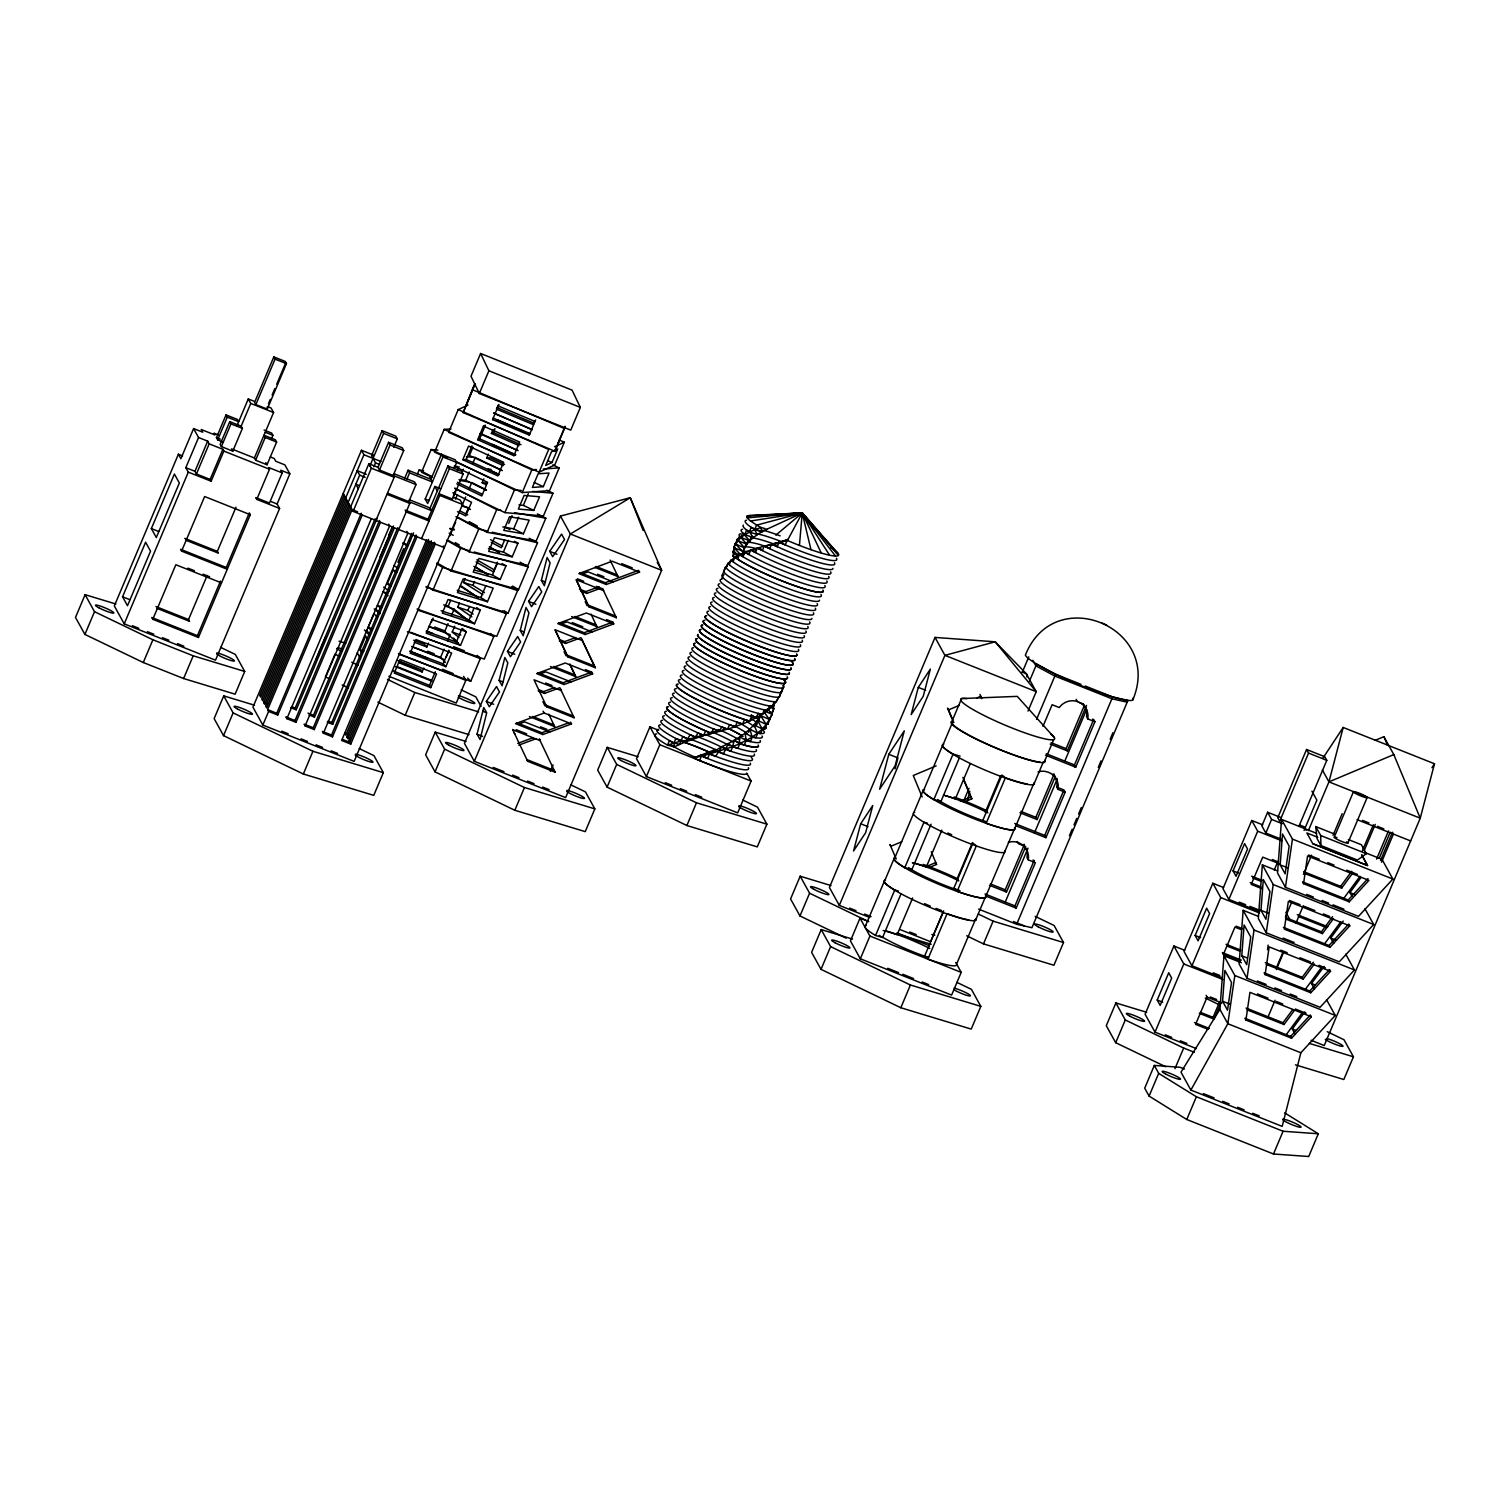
<?xml version="1.0" encoding="UTF-8"?>
<svg xmlns="http://www.w3.org/2000/svg" width="1510" height="1510" viewBox="0 0 1510 1510"><rect width="100%" height="100%" fill="white"/><g stroke="black" fill="none" stroke-linecap="round" stroke-linejoin="round"><path stroke-width="1.5" d="M743.807 551.414L733.766 547.809L735.691 543.26M735.691 544.166L742.882 551.754L744.789 547.205M767.514 708.7L771.78 714.117L773.762 708.681L769.779 707.095M1326.535 999.677L1335.255 1015.437L1300.865 1052.772L1282.179 1126.384L1190.88 1090.069L1180.99 1072.157L1219.91 1009.378L1223.949 955.792L1241.409 962.738M1222.572 1001.243L1224.893 970.439L1231.537 982.481L1227.517 1010.209L1222.572 1001.243L1229.876 1004.15M1258.434 916.4L1243.145 910.322L1239.125 963.927L1247.033 978.253L1320.08 1007.302L1354.451 969.967L1345.75 954.207M1241.786 955.773L1244.089 924.969L1250.752 937.03L1246.731 964.739L1241.786 955.773L1247.26 957.963M1277.63 870.93L1262.36 864.852L1258.321 918.457L1266.248 932.784L1339.276 961.832L1373.666 924.516L1364.946 908.737M1260.982 910.322L1263.304 879.518L1269.948 891.561L1265.927 919.269L1260.982 910.322L1268.287 913.229M1316.494 833.293L1281.556 819.401L1277.535 872.988L1285.444 887.333L1358.49 916.381L1392.862 879.047L1381.99 859.341L1364.511 852.395M1280.197 864.852L1282.5 834.048L1289.162 846.091L1285.142 873.818L1280.197 864.852L1287.502 867.759M737.276 558.436L733.029 556.416L733.407 552.094L734.955 551.867M799.451 545.355L802.225 512.928L749.904 515.42M1223.949 955.792L1234.821 975.498L1227.838 1023.723L1190.88 1090.069M1247.033 978.253L1254.036 930.028L1243.145 910.322M1245.92 1020.062L1249.94 992.353L1311.341 1016.777L1291.578 1038.219L1245.92 1020.062L1244.938 1018.269L1290.578 1036.426L1291.578 1038.219M1266.248 932.784L1273.232 884.558L1262.36 864.852M1267.494 949.715L1268.155 945.09M1265.135 974.611L1269.155 946.883L1330.536 971.308L1310.774 992.768L1265.135 974.611L1264.134 972.817L1309.793 990.975L1310.774 992.768M1285.444 887.333L1292.447 839.107L1281.556 819.401M1303.545 883.671L1307.566 855.962L1368.947 880.387L1349.185 901.829L1303.545 883.671L1302.545 881.878L1348.203 900.035L1349.185 901.829M705.057 756.057L701.867 754.717L699.677 760.587L693.769 758.001L708.586 752.188L709.568 753.962A49.773 6.417 22.9 0 0 750.262 763.173M1132.745 700.074C1163.38 627.858 1054.471 581.841 1025.347 655.208A58.72 7.569 22.9 0 0 1070.911 681.312L1085.048 687.201A58.72 7.569 22.9 0 0 1132.745 700.074L1133.066 698.073M691.655 652.263A49.773 6.417 22.9 0 0 729.5 676.669A49.773 6.417 22.9 0 0 781.803 691.523L782.595 687.673M773.403 708.53L774.592 702.792L772.686 707.341L773.403 708.53L770.836 705.51M477.066 734.162L483.728 707.51L486.692 712.89L480.048 739.541L477.066 734.162L482.539 736.351M499.13 680.425L504.85 657.511L507.832 662.89L502.094 685.804L499.13 680.425L502.773 681.878M520.252 630.406L525.99 607.492L528.953 612.871L523.215 635.785L520.252 630.406L523.913 631.859M541.373 580.406L547.111 557.492L550.074 562.852L544.355 585.767L541.373 580.406L545.034 581.86M860.681 823.762L853.546 850.979L865.626 832.727L872.761 805.51L860.681 823.762L867.986 826.668M888.786 754.302L879.632 789.202L895.128 765.797L904.282 730.878L888.786 754.302L897.922 757.926L895.053 768.835M918.288 687.371L911.172 714.589L923.233 696.318L930.368 669.119L918.288 687.371L925.592 690.278M967.514 800.073L969.797 791.353M1308.377 830.594L1328.951 781.878L1343.202 727.461L1434.5 763.777L1420.249 818.193L1324.213 1045.524L1311.039 1040.277M732.577 746.601L739.749 743.788L737.824 748.337L732.577 746.601L734.294 740.41L739.749 743.788A49.773 6.417 22.9 0 0 758.133 745.034M817.155 603.679A49.773 6.417 22.9 0 1 774.536 593.864A49.773 6.417 22.9 0 1 725.725 566.684L723.818 571.233M740.447 555.303L733.029 551.943L734.936 547.394M771.78 714.117L773.762 708.681M779.424 696.789L781.406 691.372L779.424 696.789A49.773 6.417 22.9 0 1 724.441 679.84A49.773 6.417 22.9 0 1 689.806 656.793M463.174 412.589L472.762 389.844L564.476 428.519L554.887 451.245L463.174 412.589L474.65 384.031M466.439 404.435L474.008 385.994M472.196 390.788L475.027 383.842M492.6 419.629L493.166 418.138L529.859 433.596L529.293 435.106L492.6 419.629L498.923 404.491M496.545 409.134L497.111 407.625L533.804 423.102L533.238 424.593L496.545 409.134L498.187 405.227M554.887 451.245L564.891 426.613M558.153 443.109L559.965 438.296M563.909 429.463L565.117 426.254M115.911 604.019L85.107 594.676L75.5 617.401L84.9 634.427L143.28 662.512L183.616 678.537L235.126 694.185L244.714 671.44L235.315 654.434L220.611 647.356M84.9 634.427L94.507 611.701L85.107 594.676M182.559 455.888L178.406 454.227L114.326 605.944L124.216 623.856L215.496 660.172L279.595 508.455L277.123 503.981L271.064 501.584M122.555 596.79L145.602 542.222L150.547 551.188L127.501 605.736L122.555 596.79L129.86 599.697M151.359 528.594L174.405 474.027L179.35 482.992L156.304 537.541L151.359 528.594L158.663 531.501M218.308 434.899L213.967 433.162L214.948 434.955L201.245 429.519L202.736 432.2L193.601 428.576L180.879 458.719L178.406 454.227M198.565 437.523L207.682 441.165L209.173 443.846L222.857 449.3L223.857 451.094L211.117 481.218L188.297 472.139L185.824 467.666L198.565 437.523L193.601 428.576M124.216 623.856L188.297 472.139M211.117 481.218L210.135 479.444L196.432 473.989L194.96 471.309L207.682 441.165M196.432 473.989L209.173 443.846M223.367 442.166L217.666 439.882L216.44 437.655L226.028 414.91L237.447 419.459L238.674 421.686L227.274 417.156L226.028 414.91M217.666 439.882L227.274 417.156M229.746 421.63L220.139 444.374L221.385 446.601L232.785 451.15L242.393 428.406L241.166 426.179L229.746 421.63L230.973 423.876L242.393 428.406M221.385 446.601L230.973 423.876M210.135 479.444L222.857 449.3M226.255 567.477L180.615 549.319L181.596 551.112L227.255 569.27L226.255 567.477L249.301 512.909L250.301 514.702L198.452 637.465L152.793 619.308L175.839 564.74L221.479 582.898M181.596 551.112L204.643 496.545L250.301 514.702M236.938 425.82L248.282 398.961L253.982 401.226M241.166 426.179L250.754 403.434L248.282 398.961M143.28 662.512L152.887 639.768L94.507 611.701M273.82 356.889L254.605 402.358L255.851 404.586L267.251 409.134L286.466 363.665L285.22 361.437L273.82 356.889L275.046 359.135L286.466 363.665M255.851 404.586L275.046 359.135M268.459 403.68L270.29 399.357M272.121 395.016L274.877 388.523M276.707 384.201L285.843 362.551M276.632 442.034L265.213 437.485L263.986 435.257L275.386 439.787L276.632 442.034L267.025 464.759L255.605 460.229L254.378 457.983L273.574 412.513L271.102 408.04L267.308 406.53M255.605 460.229L265.213 437.485M156.927 608.36L189.543 621.327L188.542 619.553L207.153 575.48M185.749 540.165L218.346 553.132L217.346 551.358L235.975 507.284M271.177 439.448L272.914 435.314L271.687 433.068L264.08 430.048M198.452 637.465L197.451 635.672L220.498 581.105M256.775 499.376L269.497 469.232L268.516 467.458L282.2 472.894L269.478 503.038L255.775 497.602L256.775 499.376L279.595 508.455M183.616 678.537L193.204 655.812L244.714 671.44M277.123 503.981L289.844 473.838L284.899 464.891L275.764 461.248L274.291 458.568L270.384 457.002M254.529 705.227L223.725 695.884L214.137 718.609L223.537 735.634L303.34 774.007L373.744 795.374L383.351 772.648L373.952 755.623L359.248 748.564M223.537 735.634L233.125 712.89L223.725 695.884M373.895 455.227L361.456 450.282L252.944 707.152L262.834 725.064L354.133 761.38L465.665 496.96M344.204 495.261L259.701 695.298L260.683 697.091L345.186 497.054M345.677 497.941L363.929 454.755L361.456 450.282M346.168 498.847L261.683 698.885L262.664 700.678L347.168 500.641M349.15 504.227L264.646 704.264L263.646 702.471L359.682 475.14L357.209 470.667L366.326 474.31M350.131 506.001L265.628 706.057L266.628 707.85L351.132 507.794M393.789 447.168L397.319 438.825L395.828 436.145L382.124 430.69L371.573 455.699L375.518 462.872L379.444 464.419M350.622 506.907L368.874 463.721L378.01 467.345L379.482 470.025L416.005 484.559L408.795 501.603L409.795 503.396L314.25 729.575L305.114 725.951L304.133 724.158L313.25 727.782L314.25 729.575M369.686 466.345L383.615 433.389L382.124 430.69M362.23 515.023L277.727 715.06L268.61 711.418L267.61 709.624L352.113 509.587L357.587 511.777M262.834 725.064L268.61 711.418M443.411 545.903L444.393 547.696L353.095 511.38L371.347 468.194L368.874 463.721M373.838 466.854L375.518 462.872M378.01 467.345L388.561 442.336L402.264 447.791L403.736 450.471L393.185 475.48L394.167 477.273L375.933 520.459M277.727 715.06L276.745 713.267L361.249 513.23M379.482 470.025L390.052 445.035L388.561 442.336M380.482 522.271L295.998 722.327L286.862 718.684L371.366 518.647M377.085 518.383L296.205 709.832L295.224 708.039L375.178 518.742M315.986 659.87L325.594 637.126M295.998 722.327L294.997 720.534L379.501 520.478M404.491 478.745L408.077 470.233L430.916 479.312L441.467 454.302L455.171 459.757L456.643 462.438L454 468.685M406.87 479.312L409.569 472.913L408.077 470.233M305.114 725.951L389.618 525.914L388.636 524.121M388.787 535.031L392.279 526.763M380.086 556.869L389.693 534.125M394.431 527.802L314.476 717.099L313.476 715.306L393.43 526.009M373.008 577.122L379.991 560.587M417.383 474.159L419.119 470.025L423.593 470.799M313.25 727.782L397.753 527.745L398.753 529.538M437.938 450.112L431.124 449.527L421.535 472.252L431.954 477.292M451.018 428.916L444.185 429.387L434.578 452.132L447.413 458.04M480.614 353.491L471.007 376.235L479.312 393.506L570.761 430.123L580.35 407.398L572.063 390.127L480.614 353.491L488.9 370.78L580.35 407.398M303.34 774.007L312.929 751.282L383.351 772.648M467.987 405.095L458.209 409.587L448.602 432.332L539.089 472.177L554.736 464.967L564.344 442.222L560.04 440.335M332.502 736.842L331.52 735.049L416.024 535.012L417.005 536.805L332.502 736.842L323.385 733.218L407.87 533.181L406.888 531.388M371.12 630.349L368.214 627.348L373.989 613.721L376.877 616.703M390.807 586.22L387.296 583.785L393.053 570.138L397.073 571.478M361.928 653.264L359.946 649.678L365.703 636.031L367.685 639.617M397.885 562.286L403.642 548.659M440.731 488.806L434.861 486.465L427.67 503.528L425.197 499.036L442.959 456.983L441.467 454.302M413.589 532.917L332.728 724.347L331.747 722.554L411.702 533.275M409.38 541.297L411.852 535.446M388.051 493.355L431.615 510.682L430.142 508.002L447.904 465.948L461.588 471.384L463.079 474.083L452.528 499.093L438.825 493.638L439.806 495.431L462.645 504.51L460.173 500.037L452.868 497.13M479.312 393.506L488.9 370.78M428.028 519.213L405.209 510.135L406.19 511.928L429.01 521.007L428.028 519.213L449.395 468.628L447.904 465.948M421.573 538.617L439.806 495.431M426.594 539.768L341.637 740.466L350.773 744.109L435.257 544.072L434.276 542.279L349.773 742.316L342.468 739.409M428.5 539.41L345.809 735.144L344.827 733.35L348.47 734.804M457.379 470.497L459.04 466.59M462.796 459.719L468.553 446.073L503.623 462.249L497.866 475.895L462.796 459.719L466.212 459.474L499.225 474.687M431.388 540.844L347.791 738.73L346.809 736.937L429.482 541.203M466.212 459.474L471.969 445.827M432.37 542.637L348.791 740.523L350.773 744.109M461.664 473.159L463.306 469.251M472.932 447.205L469.44 455.473L501.263 470.157M453.415 495.337L455.208 491.071M477.67 439.731L483.426 426.103L485.39 425.197L479.633 438.825L477.67 439.731L513.872 455.68L515.816 454.774L479.633 438.825M455.51 499.168L457.152 495.28M459.002 479.651L465.665 480.237L469.157 471.969M472.649 463.702L475.273 457.492L502.358 470.61M519.044 445.62L491.373 433.427L493.015 429.519M469.157 488.693L471.781 482.483L486.333 489.901M491.373 433.427L493.336 432.521L494.978 428.632M449.905 535.805L455.661 522.177M503.208 465.627L486.711 458.002L488.353 454.114M511.758 586.786L517.647 590.485L508.04 613.211L432.993 590.127L442.6 567.401L436.711 563.702M465.854 513.872L468.459 507.681L461.852 506.133M486.333 484.767L482.181 482.747L483.823 478.84M436.994 562.909L451.037 571.025L460.644 548.3L469.648 550.773M431.464 622.026L433.106 618.137M414.268 642.222L426.877 646.978L428.519 643.09M448.394 540.58L469.138 551.792L478.745 529.047L487.787 531.161M470.176 621.591L448.149 606.359L450.754 600.168M398.489 662.569L422.12 671.969L423.763 668.062M513.872 455.68L519.629 442.034L483.426 426.103M377.896 702.131L405.209 715.268L414.797 692.524L478.613 711.889M482.785 594.581L463.551 582.483L465.193 578.594M456.964 641.92L444.525 631.897L448.017 623.63M451.509 615.363L454.132 609.172L445.261 606.02M457.757 517.364L487.126 532.332L496.733 509.606L501.188 510.38M533.238 424.593L534.88 420.705M529.293 435.106L535.616 419.969M471.875 616.892L457.775 607.133L459.418 603.245M445.45 662.475L440.561 657.416L444.053 649.149M447.545 640.882L450.169 634.691L428.576 626.537M430.784 687.635L394.261 673.101L400.018 659.474L436.541 673.988L430.784 687.635L429.538 685.389L435.295 671.761M458.889 637.371L452.245 632.029L454.718 626.178M484.465 592.637L472.932 585.37L474.574 581.482M454.869 488.391L504.869 512.607L514.476 489.882L521.29 490.467M445.884 666.665L410.191 653.207L415.948 639.56L451.641 653.037L445.884 666.665L443.166 663.853L448.923 650.206M446.28 656.812L448.753 650.961M473.14 614.136L467.836 610.474L469.497 606.586M460.493 645.393L456.341 642.052L462.117 628.405L466.25 631.746L460.493 645.393L426.254 633.219L432.011 619.572L466.25 631.746M508.719 523.423L512.003 515.627M455.963 461.984L522.234 492.581L531.841 469.836L536.409 469.516M476.613 607.605L480.293 610.134L474.536 623.781L469.025 619.968L473.951 608.285M504.642 539.976L501.339 547.771L491.26 542.335M487.447 601.735L457.436 592.505L463.192 578.877L493.204 588.107L487.447 601.735L480.841 597.582L485.767 585.899M497.469 562.173L493.355 571.913L476.103 561.947M474.423 570.025L492.43 574.97L497.375 563.268M488.428 548.564L503.396 552.056L508.341 540.353M518.949 504.982L523.347 505.359L528.292 493.676M502.792 526.933L513.702 528.84L518.647 517.156M539.089 472.177L548.696 449.433L458.209 409.587M466.024 741.467L435.22 732.123L425.631 754.849L435.031 771.874L514.834 810.266L585.238 831.633L594.846 808.888L585.446 791.882L570.742 784.804M505.982 565.816L478.972 558.417L473.215 572.045L500.206 579.462L505.982 565.816L502.075 563.57M517.968 543.185L494.449 537.711L488.693 551.339L512.211 556.812L517.968 543.185L514.457 541.278M551.962 462.57L557.737 448.942L551.471 451.83L545.714 465.457L551.962 462.57L548.206 460.909M523.404 533.804L529.179 520.157L509.531 516.722L503.774 530.369L523.404 533.804L513.702 528.84M543.298 486.654L549.055 473.026L538.126 473.8L532.369 487.447L543.298 486.654L534.163 482.445M533.766 510.399L539.542 496.771L524.121 495.431L518.364 509.059L533.766 510.399L523.347 505.359M463.645 676.367L465.854 680.349L456.246 703.075L388.863 676.272M552.754 464.929L559.172 467.892L549.565 490.618L522.234 492.581M398.923 654.207L470.724 681.312L480.331 658.587L477.236 655.359M435.031 771.874L444.62 749.149L435.22 732.123M546.771 490.203L553.019 493.223L543.411 515.967L504.869 512.607M490.373 633.52L493.864 636.333L484.257 659.077L407.417 631.746M537.428 513.91L545.827 518.194L536.22 540.92L487.126 532.332M502.547 610.965L506.378 613.607L496.771 636.333L418.459 610.38M529.236 538.258L537.541 542.732L527.934 565.457L469.138 551.792M451.037 571.025L518.534 589.58L528.141 566.835L520.12 562.192M560.455 516.08L464.438 743.392L474.329 761.304L565.627 797.62L661.644 570.308L630.255 497.734L560.455 516.08L570.365 533.993L661.644 570.308L657.246 562.343M474.329 761.304L570.365 533.993L630.255 497.734L643.166 530.52M514.834 810.266L524.442 787.522L594.846 808.888M550.338 771.365L553.075 764.872M638.069 756.736L607.265 747.374L597.677 770.119L607.077 787.125L686.88 825.517L757.284 846.884L766.891 824.158L757.491 807.133L742.788 800.055M607.077 787.125L616.684 764.4L607.265 747.374M658.624 730.293L649.942 726.82L636.484 758.643L646.393 776.574L737.673 812.871L751.112 781.048L746.714 773.101A49.773 6.417 22.9 0 1 699.677 760.587M725.744 566.684L722.327 575.065L723.875 574.838M733.766 547.809L737.239 539.485L744.487 547.828A39.807 5.134 22.9 0 1 756.416 548.659M728.028 563.23L726.121 567.779L728.028 563.23A49.773 6.417 22.9 0 0 776.593 589.372A49.773 6.417 22.9 0 0 819.477 600.187M721.61 579.217L723.535 574.668M733.029 551.943L734.294 548.904M731.123 560.078L729.217 564.627L728.424 563.4L731.123 560.078A49.773 6.417 22.9 0 0 784.445 587.182A49.773 6.417 22.9 0 0 820.968 594.581M733.029 556.416L734.313 553.377M734.955 557.19L733.029 561.72L731.482 560.21L734.955 557.19A49.773 6.417 22.9 0 0 789.239 583.728A49.773 6.417 22.9 0 0 823.29 591.127M822.893 590.051A49.773 6.417 22.9 0 1 789.239 583.728A49.773 6.417 22.9 0 1 737.597 559.096L739.523 554.548A49.773 6.417 22.9 0 0 794.034 580.255A49.773 6.417 22.9 0 0 824.819 585.521M744.487 547.828L747.054 544.261L737.673 540.618L739.598 536.069L746.77 544.185L749.96 540.863L740.787 537.447L742.712 532.917L749.639 540.75L753.414 537.654L744.694 534.597L746.62 530.048L749.658 532.086L753.169 537.56L757.51 534.653L749.262 531.935L751.168 527.386L761.927 531.765L767.25 529.142M646.393 776.574L659.832 744.732L649.942 726.82M745.77 544.789L742.882 551.754A39.807 5.134 22.9 0 1 748.318 551.754M744.789 552.15L742.863 556.699L739.862 554.68L744.789 552.15A49.773 6.417 22.9 0 0 798.771 576.707A49.773 6.417 22.9 0 0 826.744 580.972M749.639 540.75L751.565 536.201L753.414 537.654M750.734 549.98L748.809 554.529L745.147 552.283L750.734 549.98A49.773 6.417 22.9 0 0 803.641 573.196A49.773 6.417 22.9 0 0 828.631 576.386M764.287 546.035L762.361 550.584L757.586 548.073L764.287 546.035A49.773 6.417 22.9 0 0 832.916 568.383M664.457 715.778A49.773 6.417 22.9 0 0 695.827 737.371L697.79 732.841L703.717 735.427L719.364 731.255L718.383 729.481M658.643 729.349A49.773 6.417 22.9 0 0 673.932 743.052L680.972 741.108L685.691 741.882L679.689 744.355L673.932 743.052L675.838 738.503L685.634 741.901L703.717 735.427L705.623 730.934A49.773 6.417 22.9 0 1 667.118 707.076M787.144 540.353L785.238 544.902L779.424 542.279L788.295 539.447L779.424 542.279L787.144 540.353A49.773 6.417 22.9 0 0 831.991 555.661A49.773 6.417 22.9 0 0 830.84 547.658M686.88 825.517L696.487 802.791L766.891 824.158M727.594 729.217L729.519 724.668L735.087 726.65L742.373 723.932L737.125 722.195L735.2 726.744L727.594 729.217A49.773 6.417 22.9 0 1 672.309 697.658M734.294 740.41L728.179 743.581L732.709 746.714L730.802 751.263L721.893 746.62L728.273 743.656L723.384 753.924L715.344 749.507L708.662 752.169L709.662 753.943L715.608 756.321L721.95 746.695L709.662 753.943L732.709 746.714A49.773 6.417 22.9 0 0 756.208 749.583M742.599 724.083L744.524 719.534L749.337 720.987L742.599 724.083A49.773 6.417 22.9 0 1 691.731 702.358A49.773 6.417 22.9 0 1 676.272 688.598M749.602 721.138L751.527 716.608L755.849 717.76L749.602 721.138A49.773 6.417 22.9 0 1 698.639 700.395A49.773 6.417 22.9 0 1 676.971 684.426M748.62 732.256L749.904 729.236L752.112 736.918L755.849 737.748L757.756 733.218A49.773 6.417 22.9 0 0 763.003 730.123M762.078 735.993A49.773 6.417 22.9 0 1 752.32 737.05L750.394 741.599L746.091 740.447L745.147 733.218L739.768 736.842L746.166 740.542L739.409 743.618L739.824 736.918L734.049 740.277L744.241 745.091L746.166 740.542A49.773 6.417 22.9 0 0 760.153 740.542M756.34 723.46L757.624 720.421A39.807 5.134 22.9 0 0 758.001 717.703M760.606 715.608L757.359 720.289L758.681 720.138L760.606 715.608L766.098 724.29L767.76 724.12L769.685 719.572A49.773 6.417 22.9 0 0 769.949 717.854M762.399 714.438L764.305 709.889L767.363 710.38L762.399 714.438A49.773 6.417 22.9 0 1 705.378 692.731A49.773 6.417 22.9 0 1 682.142 674.989M767.722 710.549L769.647 706L771.987 706.133L767.722 710.549A49.773 6.417 22.9 0 1 710.172 689.56A49.773 6.417 22.9 0 1 683.992 670.459M772.365 706.303L774.29 701.754L775.895 701.565L772.365 706.303A49.773 6.417 22.9 0 1 714.909 686.333A49.773 6.417 22.9 0 1 685.917 665.91M776.234 701.735L779.009 696.638L776.234 701.735A49.773 6.417 22.9 0 1 719.515 683.03A49.773 6.417 22.9 0 1 687.899 661.342M783.803 679.877L785.294 681.369L783.369 685.917A49.773 6.417 22.9 0 1 734.332 673.366A49.773 6.417 22.9 0 1 693.543 647.677M781.803 691.505L783.728 686.956L782.992 685.748M830.991 885.558L800.187 876.215L790.579 898.941L799.979 915.966L846.185 938.182M799.979 915.966L809.587 893.222L800.187 876.215M1028.008 711.059L1036.219 691.655L1026.309 673.743L995.222 641.807L935.03 637.428L829.405 887.484L839.296 905.396L869.722 917.495M852.565 939.107L821.213 929.594L811.606 952.338L821.006 969.344L900.809 1007.736L971.232 1029.103L980.82 1006.377L971.421 989.352L956.83 982.331M839.296 905.396L944.92 655.34L935.03 637.428M821.006 969.344L830.613 946.619L821.213 929.594M868.722 921.591L860.02 918.137L850.432 940.881L860.322 958.793L951.602 995.09L961.209 972.364L955.717 962.417M864.966 927.102L884.18 881.632M913.833 812.55L923.441 789.805A49.773 6.417 22.9 0 0 967.759 816.174A49.773 6.417 22.9 0 0 1014.456 827.82M894.222 859.265L913.418 813.796M923.271 791.183L942.485 745.713M860.322 958.793L869.93 936.049L860.02 918.137M900.885 894.184L882.595 937.483L875.555 935.464L894.75 889.994A49.773 6.417 22.9 0 1 885.464 879.99M931.047 824.196L911.832 869.666L904.792 867.627L924.007 822.176L927.517 823.177M959.19 758.284L940.9 801.583L933.859 799.545L953.055 754.094A49.773 6.417 22.9 0 1 943.769 744.09M912.644 897.959L897.091 934.765A39.807 5.134 22.9 0 0 883.105 930.481M941.881 830.141L926.328 866.948A39.807 5.134 22.9 0 0 912.342 862.663M970.024 764.23L955.396 798.865A39.807 5.134 22.9 0 0 945.524 795.676M963.55 801.244L969.005 788.314M1022.383 672.044L1028.782 656.869M1029.48 681.085L1036.653 664.079L1055.622 674.253L1080.99 684.332M900.809 1007.736L910.417 985.011L980.82 1006.377M943.335 911.53L930.575 941.712L900.149 929.594M956.981 879.197L972.478 842.542M985.218 812.361L1000.696 775.725M985.388 895.902A49.773 6.417 22.9 0 1 938.692 884.256A49.773 6.417 22.9 0 1 894.373 857.888L884.784 880.632A49.773 6.417 22.9 0 0 929.103 906.981A49.773 6.417 22.9 0 0 975.8 918.627L956.585 964.097A49.773 6.417 22.9 0 1 927.895 959.133L924.479 956.434L943.674 910.964M957.132 891.315L953.716 888.597L972.912 843.127L976.347 845.845L957.132 891.315A49.773 6.417 22.9 0 0 985.841 896.279L1014.173 829.519M927.895 959.133L947.11 913.663A49.773 6.417 22.9 0 0 968.873 919.93M986.2 823.233L1005.396 777.763L1001.979 775.045L982.783 820.515L986.2 823.233A49.773 6.417 22.9 0 0 1014.89 828.197L1034.105 782.727A49.773 6.417 22.9 0 1 987.389 771.081A49.773 6.417 22.9 0 1 943.07 744.713L952.678 721.988A49.773 6.417 22.9 0 0 985.162 743.165A49.773 6.417 22.9 0 0 1040.05 762.04M1036.539 719.44L1055.622 674.253M1042.976 726.367L1052.13 704.717L1059.265 707.548A15.949 15.61 -28.9 0 1 1074.912 700.923L1078.329 701.867A15.949 15.61 -28.9 0 1 1087.785 718.892L1094.92 721.742L1075.705 767.193L1045.448 755.151M975.517 920.345L985.124 897.601M1033.822 784.426L1043.429 761.701M1044.108 762.38L1053.716 739.636M1017.306 841.504L1018.533 843.75L1025.668 846.581L1006.472 892.051L1005.226 889.805L1024.441 844.335M1055.377 776.272L1037.087 819.571L1035.841 817.325L1054.131 774.026M983.501 943.882L993.108 921.157L1063.512 942.523L1053.923 965.249L983.501 943.882L966.702 935.804M1086.539 705.415L1067.325 750.885L1066.098 748.639L1084.388 705.34M1005.113 902.376L1028.008 848.167M1034.425 832.991L1057.321 778.783M1064.644 761.436L1086.634 709.398M1008.303 842.353A15.949 15.61 -28.9 0 1 1015.381 841.863L1018.797 842.806A15.949 15.61 -28.9 0 1 1028.253 859.832L1035.388 862.682L1016.173 908.133L1014.947 905.906L1034.142 860.436M1045.939 837.673L1044.712 835.426L1063.908 789.975L1065.154 792.203L1045.939 837.673L1015.985 825.762M1075.705 767.193L1074.478 764.966L1093.674 719.496L1094.92 721.742M1016.664 924.271L1112.681 696.941L1127.951 700.395L1031.934 927.706L1016.664 924.271L978.631 909.133M1069.42 835.709L1072.175 829.216M1074.006 824.894L1076.743 818.401M1078.574 814.06L1081.311 807.567M1098.28 767.401L1101.017 760.908M1110.171 739.258L1112.908 732.765M1146.694 1012.304L1115.89 1002.942L1106.283 1025.686L1115.682 1042.693L1165.72 1066.758M1115.682 1042.693L1125.29 1019.967L1115.89 1002.942M1184.765 950.337L1173.912 946.015L1145.09 1014.21L1154.999 1032.142L1196.297 1048.563M1157.207 1000.035L1168.721 972.761L1171.684 978.121L1160.171 1005.396L1157.207 1000.035L1162.681 1002.206M1223.572 887.521L1212.832 883.256L1184.029 951.451L1191.937 965.777L1222.005 977.744M1195.146 935.464L1206.66 908.19L1209.623 913.569L1198.11 940.843L1195.146 935.464L1200.62 937.653M1154.999 1032.142L1183.802 963.946L1173.912 946.015M1262.719 824.837L1251.752 820.477L1222.949 888.673L1228.876 899.413L1259.567 911.625M1191.937 965.777L1220.741 897.582L1212.832 883.256M1233.066 870.892L1244.599 843.618L1247.562 848.997L1236.048 876.272L1233.066 870.892L1238.559 873.082M1184.425 1069.005L1180.084 1067.287L1154.319 1065.437L1144.712 1088.181L1149.091 1096.09L1186.766 1119.495L1273.496 1153.999L1308.717 1156.509L1318.306 1133.765L1284.632 1112.851M1228.876 899.413L1257.698 831.217L1251.752 820.477M1280.518 817.382L1267.626 812.267L1261.869 825.894L1265.833 833.067L1280.876 839.05M1149.091 1096.09L1158.68 1073.365L1154.319 1065.437M1265.833 833.067L1271.59 819.42L1267.626 812.267M1306.565 749.488L1277.762 817.684L1279.725 821.27L1308.547 753.075L1306.565 749.488L1324.817 756.755L1326.799 760.342L1298.883 826.404M1174.931 1068.721L1183.67 1048.053L1125.29 1019.967M1240.257 961.096L1223.402 954.395L1234.935 927.121L1241.239 929.631M1206.112 995.317L1207.113 997.11L1195.58 1024.384L1208.226 1029.405M1274.251 870.062L1277.894 861.398M1221.156 1002.376L1214.078 1019.175L1213.077 1017.362L1219.287 1002.678M1304.074 830.443L1316.871 800.149L1311.926 791.183M1186.766 1119.495L1196.373 1096.751L1158.68 1073.365M1285.463 916.947L1291.767 902.036M1303.47 874.328L1311.567 855.151M1276.667 967.117L1282.972 952.206M1276.328 969.571L1283.651 952.263M1295.995 923.025L1303.3 905.717M1333.028 835.351L1342.164 813.701M1267.89 1017.306L1275.082 1000.243M1362.379 850.753L1373.345 824.762M1364.285 850.375L1375.251 824.385M1376.61 859.058L1388.483 830.915M1379.253 858.133L1390.219 832.161M1380.536 860.436L1392.409 832.293L1393.409 834.086L1381.518 862.229M1273.496 1153.999L1283.085 1131.254L1318.306 1133.765M1327.233 1031.689L1344.032 1039.767L1353.432 1056.792L1343.824 1079.518L1295.429 1064.833M1334.255 837.163L1353.47 791.693M1347.864 843.127L1367.078 797.658A7.474 0.963 22.9 0 0 1357.792 792.674A7.474 0.963 22.9 0 0 1355.961 793.713A7.474 0.963 22.9 0 0 1367.078 797.658M787.465 540.429L802.225 512.928L838.031 553.434M764.249 712.267L769.345 719.402L772.157 714.324A49.773 6.417 22.9 0 0 770.817 711.965M1322.873 758.209L1343.202 727.461M1431.952 767.627L1434.5 763.777M549.697 551.339L561.569 534.125L564.532 539.504L552.679 556.718L549.697 551.339L557.001 554.245M528.576 601.358L538.787 586.541L541.75 591.92L531.539 606.718L528.576 601.358L535.88 604.264M507.454 651.357L517.666 636.559L520.629 641.939L510.418 656.737L507.454 651.357L514.759 654.264M486.333 701.376L496.526 686.559L499.508 691.939L489.297 706.755L486.333 701.376L493.638 704.283M1352.733 873.044L1341.635 888.144L1340.635 886.351L1351.752 871.251M1343.768 898.374L1359.963 876.366M1351.903 896.166L1349.921 892.599L1361.02 877.48M1333.538 918.514L1322.42 933.614L1321.439 931.821L1332.537 916.721M1324.572 943.826L1340.767 921.836M1333.689 943.429L1330.706 938.05L1343.22 921.062M1314.323 963.984L1303.224 979.084L1302.224 977.291L1313.341 962.191M1305.376 989.295L1321.552 967.287M1314.474 988.899L1311.511 983.52L1324.006 966.532M1295.127 1009.435L1284.01 1024.535L1283.028 1022.742L1292.749 1009.529M1286.161 1034.765L1302.356 1012.757M1295.278 1034.35L1292.296 1028.989L1304.81 1011.983M766.098 724.29L769.685 719.572L760.342 715.457M744.789 547.941L735.313 544.015L738.012 540.712M766.004 726.933A49.773 6.417 22.9 0 1 762.456 729.009L753.792 724.838L757.624 720.421L762.135 728.839L764.532 729.009L766.438 724.46A49.773 6.417 22.9 0 0 768.25 723.403M1348.203 900.035L1367.966 878.594M1283.349 927.348L1328.989 945.505L1348.751 924.044L1349.751 925.838L1329.989 947.298L1284.331 929.141L1288.351 901.432L1349.751 925.838M1309.793 990.975L1329.555 969.514L1330.536 971.308M1290.578 1036.426L1310.34 1014.984L1311.341 1016.777M685.634 741.901L690.164 734.709L695.921 737.352L691.939 739.504L680.878 741.127A49.773 6.417 22.9 0 1 660.531 724.819M762.135 728.839L766.438 724.46L757.359 720.289M741.183 537.598L737.673 540.618A49.773 6.417 22.9 0 1 738.786 538.334M775.838 535.163L802.225 512.928L834.709 550.319M757.435 733.048L762.456 729.009L760.53 733.558L757.435 733.048L754.037 724.97L749.639 729.103L757.756 733.218L752.112 736.918M749.904 729.236L744.996 733.105L752.32 737.05L746.091 740.447M1348.354 839.56L1361.397 844.751L1366.342 853.697L1357.452 860.077L1320.929 845.543L1316.965 838.371L1315.757 826.574L1335.312 834.369M739.523 554.548L735.313 557.322L737.597 559.096M745.034 534.71L740.787 537.447A49.773 6.417 22.9 0 1 740.655 533.785M769.345 719.402L772.157 714.324L764.494 711.078M656.68 733.879A49.773 6.417 22.9 0 0 667.533 745.128L674.177 746.922L679.84 744.373L682.803 736.578L688.277 739.22L711.625 733.445L713.399 728.896L719.364 731.255L711.701 732.142M708.586 752.188L701.659 756.019L693.769 758.001L701.81 754.755M749.658 532.086L744.694 534.597A49.773 6.417 22.9 0 1 742.58 529.274M554.566 446.733L564.344 442.222M765.344 529.953L802.225 512.928L838.258 555.34M951.961 718.703L947.544 708.096L948.544 709.889L959.341 705.34M976.63 698.054L980.953 696.223M936.143 765.872L913.267 775.517L922.195 796.997M960.435 801.395L970.836 797.016L971.836 798.809L963.512 802.301M901.734 841.731L890.919 846.279L889.937 844.486L896.204 859.001M926.932 866.287L935.577 862.644L936.559 864.437L930.084 867.155M1375.251 740.315L1383.915 736.672L1393.806 754.585L1420.249 818.193L1328.951 781.878L1322.345 769.949M1328.951 781.878L1393.806 754.585M749.262 531.935L760.87 527.481L765.136 528.594M836.389 558.247A49.773 6.417 22.9 0 1 779.141 542.203L777.197 546.733L771.648 544.091L775.102 544.298L781.463 541.826L764.513 546.091L769.722 548.696L771.629 544.147L781.463 541.826M581.426 574.31L588.032 571.856L613.305 581.916M579.991 572.667L605.284 582.709L638.56 570.346L639.56 572.139L606.265 584.502L578.877 573.611L612.173 561.229L639.56 572.139M579.481 589.089L585.804 591.599L599.017 586.692M580.482 590.882L586.805 593.392L599.998 588.485M560.304 624.328L566.911 621.856L592.184 631.916M558.87 622.667L584.144 632.728L612.777 622.082L613.758 623.875L585.144 634.521L557.756 623.63L586.371 612.984L613.758 623.875M560.474 639.938L564.683 641.618L575.688 637.522M559.342 640.882L565.665 643.411L581.086 637.673M539.183 674.328L545.79 671.874L571.063 681.935M537.749 672.686L563.022 682.747L591.656 672.101L592.637 673.894L564.023 684.521L536.635 673.63L565.25 662.984L592.637 673.894M539.334 689.938L543.562 691.618L554.566 687.522M538.221 690.901L544.544 693.411L559.965 687.673M571.516 723.894L544.128 713.003L515.495 723.649L542.883 734.539L571.516 723.894L570.516 722.101M518.421 724.215L524.649 721.893L549.942 731.935M516.628 722.686L541.901 732.746L568.326 722.931M517.76 743.373L533.181 737.635M518.76 745.147L536.371 738.598M705.076 734.634L695.865 737.39M830.557 571.837A49.773 6.417 22.9 0 1 808.303 569.553A49.773 6.417 22.9 0 1 757.378 548.017L755.453 552.566L751.187 550.15L757.378 548.017L761.059 548.809M797.922 514.287L802.225 512.928L815.381 529.576M674.121 743.09L667.533 745.128L669.458 740.58L674.121 743.09L674.177 746.922M718.609 729.632L719.628 731.425L721.553 726.876L727.367 729.066L719.628 731.425A49.773 6.417 22.9 0 1 670.478 702.207M764.513 546.091L772.969 544.657M750.3 515.59A49.773 6.417 22.9 0 0 750.527 521.007L802.225 512.928L835.351 555.906M793.241 514.212L802.225 512.928L829.556 555.095M747.223 517.892L802.225 512.928L821.232 552.943M751.187 550.15L755.868 549.772M486.711 458.002L490.127 457.775L504.566 464.419M543.241 469.025L559.172 467.892M762.682 515.74L776.631 514.74M785.936 514.08L802.225 512.928L810.964 549.621M722.988 729.349L727.367 729.066M746.997 515.986L802.225 512.928L756.718 525.121L750.527 521.007M739.862 554.68L743.939 554.566M775.102 544.261L771.648 544.091A49.773 6.417 22.9 0 0 834.407 562.758M733.388 556.586L735.672 556.699M753.792 724.838L755.698 724.97M691.939 739.466L688.277 739.22A49.773 6.417 22.9 0 1 662.55 720.308M466.382 456.718L475.273 457.492M457.436 466.458L454.208 466.175L487.56 482.313L481.784 495.959L456.794 483.842M491.146 469.384L487.938 469.1L498.357 474.159M482.181 482.747L486.994 483.162M532.615 491.448L553.019 493.223M460.267 480.482L469.478 482.086M514.589 512.721L545.827 518.194M1127.177 702.207L1111.926 698.771L1054.867 676.065L1035.898 665.891L1032.802 660.304M492.298 532.218L537.541 542.732M450.055 528.349L454.453 529.387M449.829 528.783L454.227 529.991M474.14 552.018L528.141 566.835M953.055 754.094L960.096 756.114M894.75 889.994L898.28 891.013M339.033 641.203L345.752 643.241M405.209 715.268L469.006 734.634M1309.434 1043.429L1353.432 1056.792M898.186 934.275L931.198 944.297M442.6 567.401L517.647 590.485M463.551 582.483L472.932 585.37M457.247 590.334L480.841 597.582M425.82 586.918L506.378 613.607M480.293 610.134L448.074 599.47L442.317 613.098L474.536 623.781M387.296 583.785L391.316 585.125M457.775 607.133L467.836 610.474M443.657 604.868L448.149 606.359M441.09 610.72L469.025 619.968M387.372 593.279L383.087 591.75L388.07 595.752M417.024 609.021L493.864 636.333M381.615 606.907L377.33 605.397L380.652 608.058M452.245 632.029L460.814 635.068M429.029 626.386L444.525 631.897M426.386 631.406L456.341 642.052M434.672 627.046L445.544 631.161M426.33 630.972L432.634 633.332M453.51 646.676L464.306 650.753M410.701 632.312L480.331 658.587M413.664 640.202L424.159 644.166L426.877 646.978M368.214 627.348L371.932 628.745M412.513 646.827L440.561 657.416M409.587 651.188L443.166 663.853M1308.547 753.075L1326.799 760.342M1085.218 686.012L1112.681 696.941M1021.968 672.007L1026.309 673.743M1079.405 702.584L1082.972 704M1362.53 820.402L1368.928 822.95M1377.479 826.347L1383.877 828.896M1357.112 819.647L1410.642 840.938M383.615 433.389L397.319 438.825M442.959 456.983L456.643 462.438M390.052 445.035L403.736 450.471M449.395 468.628L463.079 474.083M250.754 403.434L273.574 412.513M1299.865 825.083L1304.149 826.782L1306.131 830.368M363.929 454.755L380.879 461.494M409.569 472.913L432.389 481.992L429.916 477.519M1315.757 826.574L1320.703 835.54L1366.342 853.697M1317.815 837.314L1306.848 832.954L1312.794 843.694L1367.55 865.532L1361.624 854.735L1367.55 865.532L1312.794 843.694M1271.59 819.42L1282.33 823.705M621.705 563.645L632.237 567.835M393.77 473.611L414.514 481.879L416.005 484.559M371.347 468.194L394.167 477.273M1051.111 742.693L1066.098 748.639M1292.447 839.107L1392.862 879.047M1050.205 744.071L1067.325 750.885M265.307 432.294L272.914 435.314M595.959 566.439L617.024 574.819L618.024 576.612L594.846 567.383M425.197 499.036L429.104 500.603M1257.698 831.217L1281.801 840.806M359.682 475.14L365.156 477.33M1308.698 855.019L1319.268 859.228M1327.743 862.587L1334.085 865.117M1346.788 870.175L1357.377 874.384M597.582 574.253L603.906 576.763M409.399 499.753L430.142 508.002M1046.298 753.754L1074.478 764.966M386.975 494.317L409.795 503.396M359.493 485.691L355.832 484.238L358.304 488.712M577.405 578.802L583.709 581.312M596.356 586.352L602.679 588.862L603.66 590.655L576.273 579.764L588.976 606.831L616.363 617.741L602.679 588.862M216.44 437.655L220.234 439.165M1303.696 871.666L1340.635 886.351M1272.288 859.53L1278.611 862.04M1304.678 873.459L1341.635 888.144M1279.593 863.833L1262.737 857.133L1251.224 884.407L1261.756 888.597M1349.921 892.599L1355.395 894.769M254.378 457.983L231.559 448.904L232.785 451.15M289.844 473.838L280.728 470.214L282.2 472.894M223.857 451.094L269.497 469.232M1053.055 774.064A15.949 15.61 -28.9 0 1 1056.774 787.125L1062.851 789.541M1038.068 771.893A15.949 15.61 -28.9 0 1 1045.147 771.402L1048.563 772.327A15.949 15.61 -28.9 0 1 1058.019 789.371L1065.154 792.203M576.273 580.048L587.975 605.038L615.363 615.948L616.363 617.741M1306.735 894.392L1313.304 897.015M1322.081 900.488L1328.649 903.112M1333.028 904.849L1343.976 909.209M1273.232 884.558L1373.666 924.516M606.454 619.572L612.777 622.082M1251.601 876.178L1262.133 880.368M1252.602 877.971L1261.02 881.312M1250.223 882.614L1260.756 886.804M1289.483 900.47L1300.072 904.679M1304.3 906.377L1314.889 910.587M1323.345 913.946L1329.706 916.476M574.838 616.439L595.903 624.819L596.884 626.612L571.61 616.552M185.824 467.666L194.96 471.309M572.233 622.592L582.766 626.782M1297.298 914.626L1327.743 926.744M1298.298 916.419L1326.554 927.668M1020.873 811.38L1035.841 817.325M1286.652 917.986L1321.439 931.821M1019.967 812.758L1037.087 819.571M1285.482 918.91L1322.42 933.614M582.539 640.655L555.151 629.764L567.854 656.85L595.242 667.741L581.558 638.881L595.242 667.741M1330.706 938.05L1336.199 940.239M1239.181 902.112L1245.618 904.679M1249.921 906.396L1260.661 910.662M1220.741 897.582L1259.416 912.965M1014.758 823.516L1044.712 835.426M1283.141 938.106L1294.108 942.466M555.151 630.066L566.854 655.057L594.242 665.948M1254.036 930.028L1354.451 969.967M1236.048 926.159L1242.371 928.688M585.333 669.572L591.656 672.101M1280.858 950.149L1287.218 952.678M1299.921 957.736L1310.491 961.945M1318.966 965.305L1325.308 967.834M553.717 666.457L574.781 674.838L575.763 676.631L550.489 666.571M1226.026 944.26L1240.767 950.13M1227.007 946.053L1239.653 951.073M1265.286 962.587L1302.224 977.291M1266.267 964.38L1303.224 979.084M1311.511 983.52L1315.153 984.973M184.748 538.372L217.346 551.358M545.676 683.011L551.999 685.521M1241.371 960.152L1222.42 952.602L1223.402 954.395M1257.377 980.971L1266.135 984.444M1274.893 987.936L1281.48 990.541M1290.238 994.033L1296.807 996.657M427.689 651.188L434.219 653.792M659.832 744.732L751.112 781.048M411.55 646.506L443.638 659.285M1234.821 975.498L1335.255 1015.437M410.701 651.49L427.877 658.322M546.714 706.85L574.102 717.76L560.437 688.881L561.418 690.674L534.03 679.783L546.714 706.85L545.733 705.076L573.12 715.966L574.102 717.76M990.371 883.897L1005.226 889.805M1213.228 972.855L1219.797 975.46M989.484 885.294L1006.472 892.051M1183.802 963.946L1222.93 979.499M442.505 669.308L453.208 673.573M187.901 568.137L194.412 570.742M203.114 574.196L209.626 576.782M1257.434 993.92L1268.004 998.148M1276.478 1001.508L1282.821 1004.037M1295.523 1009.076L1306.112 1013.286M398.47 653.547L465.854 680.349M984.992 893.977L1014.947 905.906M397.262 660.323L420.894 669.723L422.12 671.969M400.452 662.041L417.421 668.798M986.219 896.223L1016.173 908.133M532.577 716.457L553.66 724.838L554.642 726.631L529.368 716.57M359.946 649.678L363.759 651.188M397.149 666.646L431.52 680.312M395.526 666.684L431.898 681.161M540.523 726.801L546.846 729.311M1246.071 1008.057L1283.028 1022.742M1247.071 1009.85L1284.01 1024.535M393.034 670.874L429.538 685.389M1292.296 1028.989L1295.957 1030.443M1210.341 996.996L1216.645 999.507M1207.113 997.11L1221.854 1002.98M665.268 782.671L671.705 785.238M680.293 788.654L686.748 791.221M695.336 794.637L701.773 797.205M1013.436 921.553L1024.195 925.819M482.804 711.248L486.447 712.701M516.137 729.67L526.669 733.86M512.909 729.783L540.297 740.693L539.297 738.9L555.057 772.176L527.669 761.285L526.669 759.492L554.057 770.383L555.057 772.176M1200.431 1012.342L1213.077 1017.362M1300.865 1052.772L1227.838 1023.723L1219.91 1009.378M1199.317 1013.304L1214.078 1019.175M155.945 606.567L188.542 619.553M1194.599 1022.591L1209.34 1028.461M197.451 635.672L151.812 617.514L152.793 619.308M849.583 908.095L856.019 910.643M864.607 914.06L871.062 916.627M909.718 932.01L916.174 934.577M493.223 767.42L503.962 771.685M512.551 775.102L518.987 777.669M527.575 781.085L534.03 783.652M542.619 787.069L549.074 789.636M1165.286 1034.822L1171.722 1037.389M1180.31 1040.805L1186.766 1043.372M132.352 625.706L138.788 628.273M147.395 631.69L153.831 634.238M162.419 637.654L168.875 640.221M177.463 643.637L183.899 646.205M896.978 932.84L929.575 945.807M1183.67 1048.053L1194.278 1052.262M152.887 639.768L193.204 655.812M869.93 936.049L961.209 972.364M291.562 706.586L295.224 708.039M308.002 713.116L313.476 715.306M328.085 721.101L331.747 722.554M290.732 707.643L296.205 709.832M309.003 714.909L314.476 717.099M327.255 722.176L332.728 724.347M263.646 702.471L267.308 703.924M346.809 736.937L350.452 738.39M267.61 709.624L276.745 713.267M294.997 720.534L285.862 716.891L286.862 718.684M331.52 735.049L322.385 731.425L323.385 733.218M887.786 968.306L898.525 972.591M902.829 974.29L913.569 978.574M922.157 981.991L928.612 984.558M1203.319 1093.617L1214.059 1097.883M1222.666 1101.319L1229.102 1103.867M1237.69 1107.283L1244.146 1109.85M1252.734 1113.266L1259.17 1115.833M281.728 731.18L288.165 733.747M301.056 738.862L307.493 741.429M316.081 744.845L322.536 747.412M331.124 750.829L337.56 753.396M1196.373 1096.751L1283.085 1131.254M705.623 730.934L711.625 733.445A49.773 6.417 22.9 0 1 668.496 706.737M498.357 406.001L535.05 421.46M493.619 413.249L532.313 429.557M493.827 412.928L531.992 429.746M497.13 419.78L529.066 433.842M493.336 432.521L521.007 444.714M479.972 433.804L518.156 450.603M1101.866 622.988L1106.755 625.216M481.18 433.729L517.232 450.357M492.468 444.374L515.155 454.831M444.185 429.387L531.841 469.836M1035.218 916.4L1054.112 925.498L1063.512 942.523M1205.32 998.053L1220.023 1005.113M978.404 914.078L993.108 921.157M461.211 689.862L475.82 696.884L481.029 706.34M616.684 764.4L696.487 802.791M339.203 656.17L334.993 654.151L325.386 676.876L329.595 678.896M351.792 662.229L358.096 665.249M387.504 679.406L414.797 692.524M809.587 893.222L868.382 921.515M342.204 684.955L348.489 687.994M444.62 749.149L524.442 787.522M830.613 946.619L910.417 985.011M233.125 712.89L312.929 751.282M431.124 449.527L441.543 454.567M456.133 461.626L514.476 489.882M465.665 480.237L486.503 490.316M457.436 482.256L482.445 494.355M419.119 470.025L431.709 476.443M454.774 488.202L496.733 509.606M452.906 492.77L471.535 502.283L465.759 515.91L457.492 511.701M462.173 505.227L470.497 509.455M505.831 527.481L509.984 529.595M459.493 510.663L467.76 514.872M745.015 738.73L748.601 740.636M469.138 521.611L477.273 526.009M455.926 516.722L478.745 529.047M490.561 539.693L502.641 546.224M503.396 552.056L512.211 556.812M489.391 546.903L499.565 552.396M449.187 533.162L453.208 535.333M751.433 715.212L756.208 717.929L761.852 714.23L758.133 713.399L756.208 717.929A49.773 6.417 22.9 0 1 700.659 695.884A49.773 6.417 22.9 0 1 680.198 679.538M751.112 715.06L755.849 717.76M489.599 547.111L497.715 551.811M455.208 542.6L459.266 544.94M446.582 540.165L460.644 548.3M476.877 559.832L494.129 569.798M512.513 586.088L518.534 589.58M492.43 574.97L500.206 579.462M473.895 566.326L488.108 574.536M402.849 543.166L406.87 545.487M475.858 567.213L487.768 574.706M403.397 542.751L407.322 545.223M504.132 610.738L508.04 613.211M460.305 586.201L478.16 597.431M393.808 565.495L397.715 567.949M427.122 586.427L432.993 590.127M461.418 586.163L477.953 597.582M393.053 570.138L396.583 572.573M383.634 587.145L389.391 591.108M454.132 609.172L470.12 622.044M374.197 608.945L379.425 613.173M749.96 540.863L748.696 539.636L746.77 544.185A39.807 5.134 22.9 0 1 766.702 546.714M715.381 749.488L717.571 751.735A49.773 6.417 22.9 0 0 751.244 757.322M733.407 552.094L738.277 557.115M734.162 547.96L740.353 554.359M453.434 638.069L458.323 643.128M467.628 678.103L470.724 681.312M375.594 608.851L380.256 613.664M364.439 629.972L369.101 634.785M1054.433 737.71L1017.249 696.374L961.587 698.564L951.98 721.308A51.019 6.569 22.9 0 0 995.732 747.997A51.019 6.569 22.9 0 0 1044.844 760.455M746.412 543.279L747.054 544.261M1328.989 945.505L1329.989 947.298M1285.859 912.304L1290.389 920.496M1092.617 719.081L1093.863 721.327M1087.785 718.892L1086.558 716.665A15.949 15.61 -28.9 0 0 1082.84 703.603M1076.158 699.375L1077.404 701.603M1073.421 764.551L1074.648 766.778M1056.774 787.125L1058.019 789.371M1033.085 860.02L1034.331 862.248M1028.253 859.832L1027.008 857.605A15.949 15.61 -28.9 0 0 1023.289 844.543M605.284 582.709L606.265 584.502M585.804 591.599L586.805 593.392M587.975 605.038L588.976 606.831M584.144 632.728L585.144 634.521M564.683 641.618L565.665 643.411M566.854 655.057L567.854 656.85M563.022 682.747L564.023 684.521M434.861 486.465L437.334 490.958M543.562 691.618L544.544 693.411M543.128 711.21L544.128 713.003M541.901 732.746L542.883 734.539M513.985 732.407L514.967 734.2M343.204 493.468L353.095 511.38M266.647 408.021L267.251 409.134M366.855 630.104L369.063 634.087M265.798 462.532L267.025 464.759M357.266 652.83L360.55 658.794M610.134 560.116L618.024 576.612M585.182 601.622L587.126 605.793M591.033 614.117L596.884 626.612M564.06 651.622L566.005 655.793M569.912 664.136L575.763 676.631M569.893 664.419L574.781 674.838M542.92 701.64L544.884 705.812M548.791 714.136L554.642 726.631M512.607 729.462L527.669 761.285M1383.915 736.672L1387.426 745.147M979.971 694.43L981.726 698.677M948.544 709.889L953.829 722.61M962.908 777.329L971.836 798.809M963.701 779.84L970.836 797.016M931.274 851.716L936.559 864.437M761.927 531.765L760.87 527.481L756.604 525.084L754.679 529.633L757.19 534.521L762.04 531.765L754.83 529.633A49.773 6.417 22.9 0 1 746.525 520.214M1320.703 835.54L1320.929 845.543M566.892 790.428A9.947 1.284 22.9 0 1 581.048 795.77A9.947 1.284 22.9 0 1 580.708 797.846A9.947 1.284 22.9 0 1 566.722 791.429M216.761 652.981A9.947 1.284 22.9 0 1 230.917 658.322A9.947 1.284 22.9 0 1 230.577 660.399A9.947 1.284 22.9 0 1 216.609 653.981M1346.618 841.825A7.474 0.963 22.9 0 1 1345.127 842.674A7.474 0.963 22.9 0 1 1335.501 838.446A7.474 0.963 22.9 0 1 1336.992 837.616M1282.764 1119.269A9.947 1.284 22.9 0 1 1296.958 1124.195A9.947 1.284 22.9 0 1 1296.599 1126.403A9.947 1.284 22.9 0 1 1282.707 1119.608M341.449 651.282A9.947 1.284 22.9 0 1 336.598 648.507M337.995 647.715A9.947 1.284 22.9 0 1 341.826 648.885M458.511 695.638A9.947 1.284 22.9 0 1 472.007 701.112A9.947 1.284 22.9 0 1 471.705 703.037A9.947 1.284 22.9 0 1 458.247 697.224M931.84 934.52A9.947 1.284 22.9 0 1 934.822 935.2M355.397 754.188A9.947 1.284 22.9 0 1 369.554 759.53A9.947 1.284 22.9 0 1 369.214 761.606A9.947 1.284 22.9 0 1 355.227 755.189M928.254 957.434A39.807 5.134 22.9 0 1 882.444 937.144M885.256 930.726A39.807 5.134 22.9 0 1 929.707 948.412M1050.582 733.973A51.019 6.569 22.9 0 1 1005.339 725.253A51.019 6.569 22.9 0 1 966.815 698.658M875.555 935.464A49.773 6.417 22.9 0 1 866.249 925.46M928.631 957.85A39.807 5.134 22.9 0 1 924.479 956.434M882.595 937.483A39.807 5.134 22.9 0 1 879.254 935.388M975.8 918.627A49.773 6.417 22.9 0 1 974.516 920.269M904.792 867.627A49.773 6.417 22.9 0 1 895.505 857.642M959.869 890.673A39.807 5.134 22.9 0 1 953.716 888.597M911.832 869.666A39.807 5.134 22.9 0 1 908.51 867.57M1004.848 850.545A49.773 6.417 22.9 0 1 956.038 838.012A49.773 6.417 22.9 0 1 914.683 812.267M941.617 910.511A39.807 5.134 22.9 0 1 935.992 908.397M930.273 906.094A39.807 5.134 22.9 0 1 924.516 903.641M923.157 864.399A49.773 6.417 22.9 0 1 958.284 879.065M959.454 890.598A39.807 5.134 22.9 0 1 910.096 868.76M912.682 862.776A39.807 5.134 22.9 0 1 958.831 880.896M933.859 799.545A49.773 6.417 22.9 0 1 924.554 789.56M940.9 801.583A39.807 5.134 22.9 0 1 937.559 799.488M1027.178 784.03A49.773 6.417 22.9 0 1 1005.396 777.763M951.696 834.728A39.807 5.134 22.9 0 1 947.959 833.029M954.094 796.978A49.773 6.417 22.9 0 1 987.351 810.983M986.445 821.836A39.807 5.134 22.9 0 1 939.163 800.678M943.448 795.147A39.807 5.134 22.9 0 1 987.899 812.814M954.112 988.125A9.947 1.284 22.9 0 1 967.627 993.58A9.947 1.284 22.9 0 1 967.325 995.505A9.947 1.284 22.9 0 1 953.867 989.711M738.937 805.698A9.947 1.284 22.9 0 1 753.094 811.04A9.947 1.284 22.9 0 1 752.754 813.097A9.947 1.284 22.9 0 1 738.767 806.68M694.902 757.095A39.807 5.134 22.9 0 1 670.874 744.94M682.898 741.769A39.807 5.134 22.9 0 1 709.908 752.452M703.717 735.483A49.773 6.417 22.9 0 1 666.476 711.267M719.855 729.915A39.807 5.134 22.9 0 1 738.673 739.523M729.387 728.971A39.807 5.134 22.9 0 1 742.071 735.861M741.183 724.007A39.807 5.134 22.9 0 1 750.64 730.01M735.2 726.744A49.773 6.417 22.9 0 1 687.541 705.68A49.773 6.417 22.9 0 1 674.328 693.147M746.959 721.648A39.807 5.134 22.9 0 1 754.056 726.744M789.39 673.252A49.773 6.417 22.9 0 1 743.052 660.946A49.773 6.417 22.9 0 1 697.563 635.087M791.297 668.703A49.773 6.417 22.9 0 1 738.994 653.849A49.773 6.417 22.9 0 1 701.15 629.443M787.163 676.782A49.773 6.417 22.9 0 1 741.089 665.476A49.773 6.417 22.9 0 1 696.129 638.938M789.088 672.233A49.773 6.417 22.9 0 1 743.014 660.927A49.773 6.417 22.9 0 1 698.054 634.389M758.454 746.11A49.773 6.417 22.9 0 1 744.241 745.091M728.292 728.424A39.807 5.134 22.9 0 1 743.128 736.521M733.501 725.517A39.807 5.134 22.9 0 1 747.431 733.577M751.735 718.892A39.807 5.134 22.9 0 1 756.699 724.668M784.162 679.991A49.773 6.417 22.9 0 1 739.202 670.044A49.773 6.417 22.9 0 1 694.26 643.505M695.468 643.109A49.773 6.417 22.9 0 0 739.202 670.044A49.773 6.417 22.9 0 0 785.294 681.369M787.522 677.839A49.773 6.417 22.9 0 1 735.125 662.947A49.773 6.417 22.9 0 1 697.394 638.579M754.188 754.094A49.773 6.417 22.9 0 1 725.31 749.375M711.248 731.538A39.807 5.134 22.9 0 1 733.369 742.146M695.921 736.012A39.807 5.134 22.9 0 1 723.762 748.186M706.397 734.841A39.807 5.134 22.9 0 1 729.613 745.695M796.884 654.962A49.773 6.417 22.9 0 1 744.638 640.146A49.773 6.417 22.9 0 1 706.718 615.721M798.394 649.319A49.773 6.417 22.9 0 1 749.583 636.899A49.773 6.417 22.9 0 1 708.586 611.154M800.3 644.77A49.773 6.417 22.9 0 1 751.64 632.426A49.773 6.417 22.9 0 1 710.436 606.605M802.131 640.183A49.773 6.417 22.9 0 1 753.452 627.82A49.773 6.417 22.9 0 1 712.267 602.018M804.056 635.635A49.773 6.417 22.9 0 1 755.34 623.271A49.773 6.417 22.9 0 1 714.192 597.469M791.617 661.644A49.773 6.417 22.9 0 1 747.054 651.905A49.773 6.417 22.9 0 1 702.924 624.857M795.072 659.53A49.773 6.417 22.9 0 1 742.995 644.827A49.773 6.417 22.9 0 1 704.849 620.308M805.868 631.048A49.773 6.417 22.9 0 1 757.152 618.685A49.773 6.417 22.9 0 1 716.023 592.883M807.793 626.499A49.773 6.417 22.9 0 1 759.115 614.155A49.773 6.417 22.9 0 1 717.929 588.353M794.637 658.454A49.773 6.417 22.9 0 1 748.941 647.337A49.773 6.417 22.9 0 1 703.603 620.685M796.563 653.905A49.773 6.417 22.9 0 1 750.847 642.788A49.773 6.417 22.9 0 1 705.529 616.137M809.605 621.894A49.773 6.417 22.9 0 1 761.021 609.606A49.773 6.417 22.9 0 1 719.76 583.766M790.9 667.59A49.773 6.417 22.9 0 1 745.185 656.472A49.773 6.417 22.9 0 1 699.847 629.821M792.807 663.041A49.773 6.417 22.9 0 1 747.091 651.942A49.773 6.417 22.9 0 1 701.773 625.272M813.361 612.777A49.773 6.417 22.9 0 1 764.834 600.508A49.773 6.417 22.9 0 1 723.498 574.668M815.287 608.228A49.773 6.417 22.9 0 1 769.76 597.224A49.773 6.417 22.9 0 1 724.253 570.516M811.908 618.42A49.773 6.417 22.9 0 1 760.002 603.792A49.773 6.417 22.9 0 1 721.648 579.236M735.294 544.015A49.773 6.417 22.9 0 1 736.842 542.845M744.524 719.534A49.773 6.417 22.9 0 1 693.675 697.828A49.773 6.417 22.9 0 1 678.235 684.068M768.005 722.403A49.773 6.417 22.9 0 1 767.76 724.12M756.567 716.419A39.807 5.134 22.9 0 1 758.681 720.138M683.105 741.901A39.807 5.134 22.9 0 1 711.059 753.018M748.356 767.722A49.773 6.417 22.9 0 1 701.659 756.076M689.428 738.881A39.807 5.134 22.9 0 1 715.759 749.772M749.224 531.916A49.773 6.417 22.9 0 1 743.354 525.14M762.909 530.18A39.807 5.134 22.9 0 1 780.141 535.842M756.736 533.728A39.807 5.134 22.9 0 1 782.897 542.184M751.055 537.768A39.807 5.134 22.9 0 1 775.328 544.544M1026.875 677.009A15.949 2.548 -68.3 0 0 1027.008 675.329L1026.8 674.309A15.949 2.548 -68.3 0 0 1026.29 674.045M1326.724 1038.54A9.947 1.284 22.9 0 1 1340.786 1044.316A9.947 1.284 22.9 0 1 1338.634 1045.524A9.947 1.284 22.9 0 1 1325.308 1039.333M709.568 753.962L707.643 758.511L701.659 756.019L709.568 753.962M995.222 641.807L944.92 655.34L1036.219 691.655L995.222 641.807M449.017 745.242A9.947 1.284 22.9 0 0 463.853 750.508A9.947 1.284 22.9 0 0 451.471 743.864A9.947 1.284 22.9 0 0 449.017 745.242M1129.688 1016.06A9.947 1.284 22.9 0 0 1144.505 1021.345A9.947 1.284 22.9 0 0 1132.122 1014.701A9.947 1.284 22.9 0 0 1129.688 1016.06M98.905 607.794A9.947 1.284 22.9 0 0 113.741 613.06A9.947 1.284 22.9 0 0 101.34 606.416A9.947 1.284 22.9 0 0 98.905 607.794M1165.588 1074.006A9.947 1.284 22.9 0 0 1180.405 1079.272A9.947 1.284 22.9 0 0 1168.023 1072.629A9.947 1.284 22.9 0 0 1165.588 1074.006M813.984 889.333A9.947 1.284 22.9 0 0 828.82 894.599A9.947 1.284 22.9 0 0 816.419 887.956A9.947 1.284 22.9 0 0 813.984 889.333M237.523 709.002A9.947 1.284 22.9 0 0 252.359 714.268A9.947 1.284 22.9 0 0 239.958 707.624A9.947 1.284 22.9 0 0 237.523 709.002M835.011 942.712A9.947 1.284 22.9 0 0 849.847 947.997A9.947 1.284 22.9 0 0 837.446 941.353A9.947 1.284 22.9 0 0 835.011 942.712M621.082 760.493A9.947 1.284 22.9 0 0 635.899 765.778A9.947 1.284 22.9 0 0 623.517 759.134A9.947 1.284 22.9 0 0 621.082 760.493M1038.2 926.8A9.947 1.284 22.9 0 0 1053.036 932.066A9.947 1.284 22.9 0 0 1040.654 925.422A9.947 1.284 22.9 0 0 1038.2 926.8"/></g></svg>
